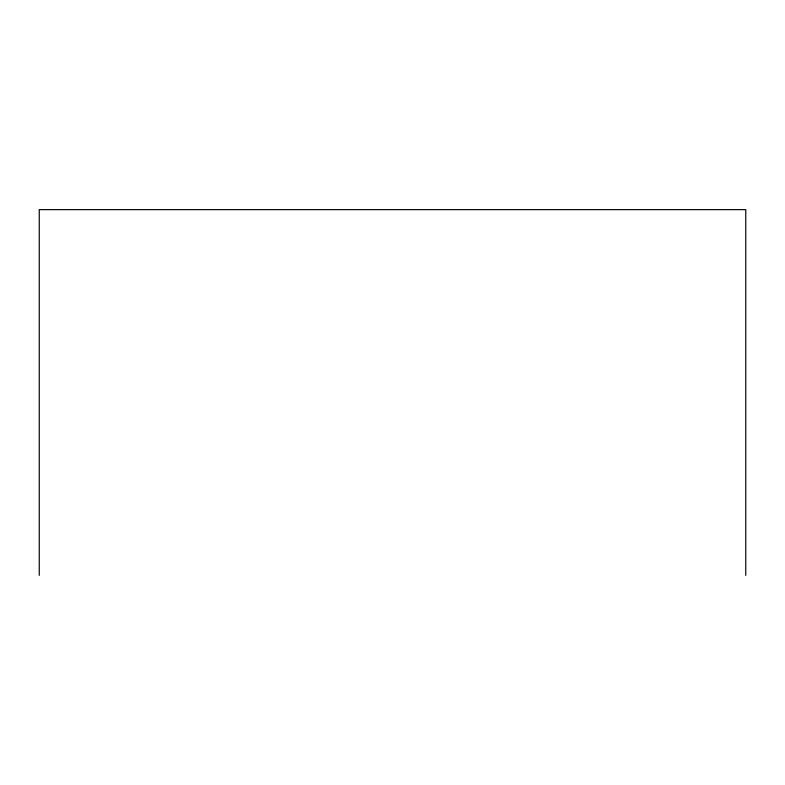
<?xml version="1.0" encoding="UTF-8"?>
<svg xmlns="http://www.w3.org/2000/svg" width="785" height="785" viewBox="0 0 785 785"><rect width="100%" height="100%" fill="white"/><g stroke="black" fill="none" stroke-linecap="round" stroke-linejoin="round"><path stroke-width="1.18" d="M745.75 575.376L745.75 209.624L39.25 209.624L39.25 575.376"/></g></svg>
